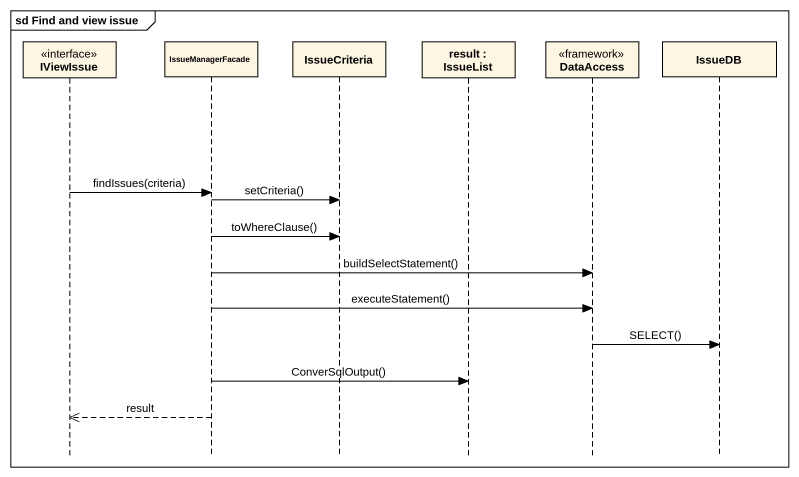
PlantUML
@startuml
mainframe sd Find and view issue
hide footbox
participant IViewIssue <<interface>>
participant IssueManagerFacade
participant IssueCriteria
participant "result : IssueList" as result_IssueList
participant DataAccess <<framework>>
participant IssueDB

IViewIssue -> IssueManagerFacade : findIssues(criteria)
IssueManagerFacade -> IssueCriteria : setCriteria()
IssueManagerFacade -> IssueCriteria : toWhereClause()
IssueManagerFacade -> DataAccess : buildSelectStatement()
IssueManagerFacade -> DataAccess : executeStatement()
DataAccess -> IssueDB : SELECT()
IssueManagerFacade -> result_IssueList : ConverSqlOutput()
IssueManagerFacade -->> IViewIssue : result
@enduml
